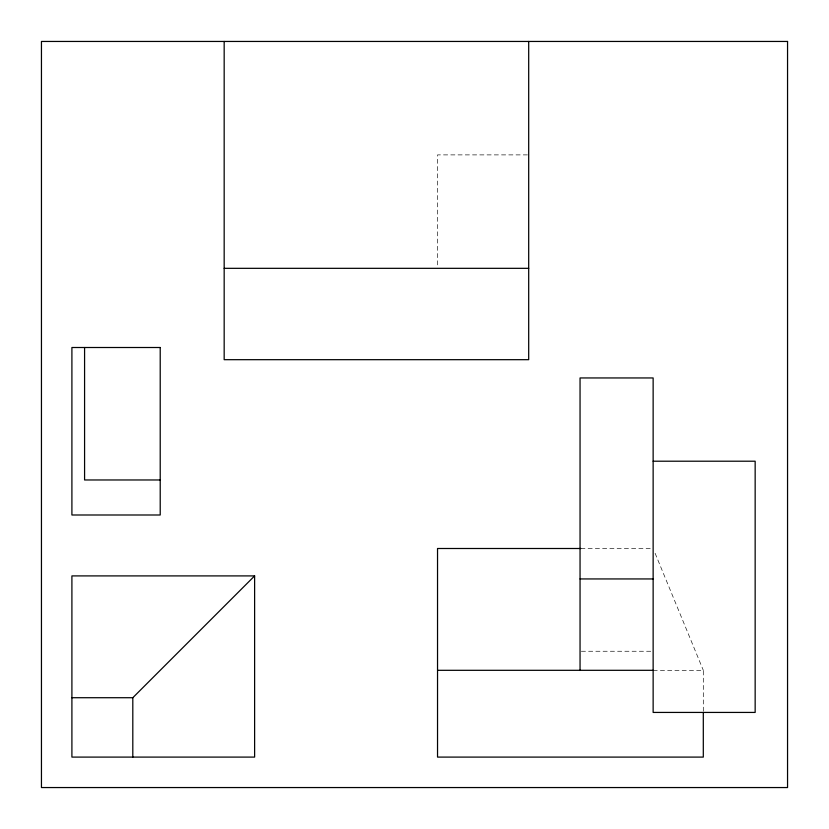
<?xml version="1.0" encoding="UTF-8"?>
<svg xmlns="http://www.w3.org/2000/svg" width="829" height="829" viewBox="0 0 829 829"><rect width="100%" height="100%" fill="white"/><g stroke="black" fill="none" stroke-linecap="round" stroke-linejoin="round"><path stroke-width="0.62" stroke-dasharray="4.14 3.11" d="M527.42 154.888L437.536 154.888L437.536 265.746M580.839 548.497L651.853 548.497M581.336 651.252L651.853 651.252M653.138 670.309L703.303 670.309L703.303 711.158M655.107 553.275L703.303 670.309"/><path stroke-width="1.24" d="M71.905 697.717L132.806 697.717L254.617 575.906L254.617 757.095L71.905 757.095L71.905 575.906L254.617 575.906M224.172 268.327L528.695 268.327M653.138 461.204L755.157 461.204L755.157 712.432L653.138 712.432L653.138 377.951L580.051 377.951L580.051 670.309M160.215 479.97L84.579 479.97L84.579 347.506M580.839 548.497L437.536 548.497L437.536 757.095L703.303 757.095L703.303 712.432M580.051 578.943L653.138 578.943M437.536 670.309L653.138 670.309M528.695 41.45L528.695 359.682L224.172 359.682L224.172 41.45M132.806 697.717L132.806 757.095M787.55 41.45L41.45 41.45L41.45 787.55L787.55 787.55L787.55 41.45M160.215 347.506L71.905 347.506L71.905 514.996L160.215 514.996L160.215 347.506"/></g></svg>
